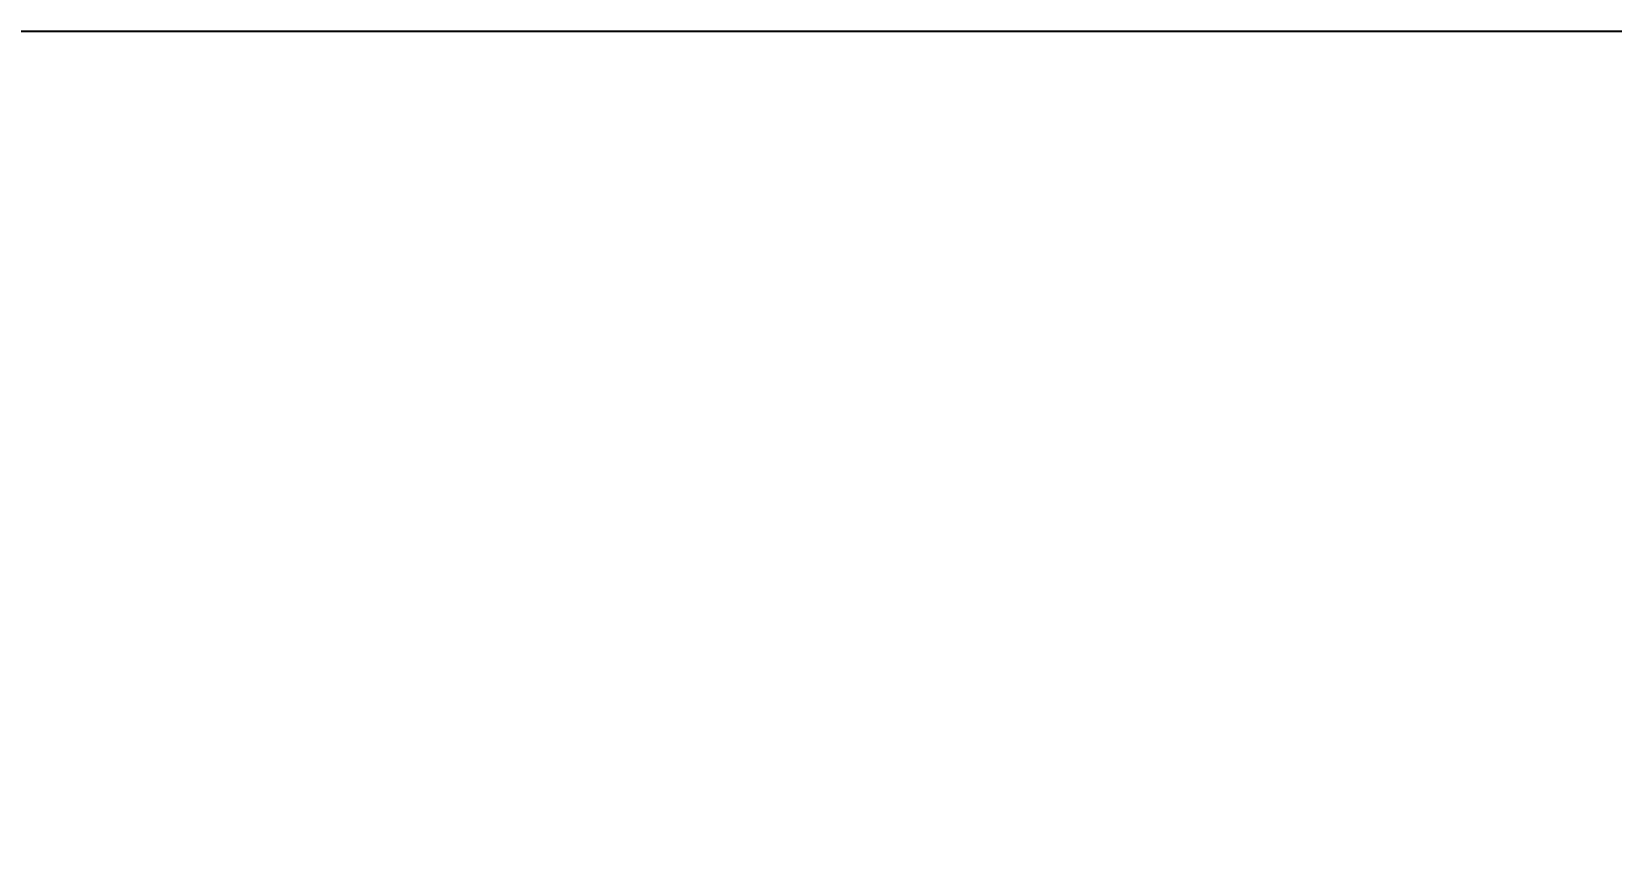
# Model space of a CAD drawing. Header units: millimetres. Extents: x 13158 to 13954, y 1103 to 1807.
# Drawn here: x 13403.4 to 13513.9, y 1561.5 to 1619.1 of the extents above; entities that cross this region are included whole.
import ezdxf
from ezdxf.xclip import XClip

# ---------------------------------------------------------------- set-up
doc = ezdxf.new("R2010")
doc.units = ezdxf.units.MM
doc.header["$LTSCALE"] = 10
doc.header["$MEASUREMENT"] = 0
doc.header["$XCLIPFRAME"] = 2
doc.linetypes.add('DASHEDX2', pattern=[1.5, 1, -0.5])
doc.layers.add('TX-PAPR', color=2, linetype='Continuous', plot=False)
doc.layers.add('TZ-BASE', color=253, linetype='Continuous')
doc.styles.get("Standard").update_dxf_attribs({"font": 'GulimChe.ttf'})

# ---------------------------------------------------------------- blocks, each defined once
blk = doc.blocks.new('JD-DGDHG')
at = {"layer": 'TZ-BASE'}
for p, q in [((219.08, 135.96), (237.66, -213.9)), ((109.96, 41.51), (214.21, 101.83)), ((177.18, 51.79), (258.76, 98.98)), ((166.92, 92.82, 36), (209.29, 70.8, 36))]:
    blk.add_line(p, q, dxfattribs=at)
at = {"layer": 'TZ-BASE', "linetype": 'DASHEDX2', "ltscale": 3}
blk.add_arc((-77.75, 675.32), 614.45, 277.88208, 298.62202, dxfattribs=at)
at = {"layer": 'TZ-BASE', "linetype": 'Continuous'}
blk.add_text('Begining point of maintenance depot incoming track', height=3.5, rotation=30.0518, dxfattribs=at).set_placement((108.7, 43.89))

msp = doc.modelspace()

# ---------------------------------------------------------------- linework, layer by layer
at = {"layer": 'TX-PAPR'}
msp.add_lwpolyline([(13157.89, 1103.05), (13953.89, 1103.05), (13953.89, 1619.05), (13157.89, 1619.05)], close=True, dxfattribs=at)

# ---------------------------------------------------------------- block references
at = {"layer": 'TZ-BASE'}
ref = msp.add_blockref('JD-DGDHG', (13242.24, 1475.41), dxfattribs=at)
XClip(ref).set_block_clipping_path([(-0.0683160481, 74.9999689185), (0.0639064394, -74.9999728055), (700.0636344835, -74.3829345312), (699.9314119962, 75.6170071928)])

doc.saveas('drawing.dxf')
